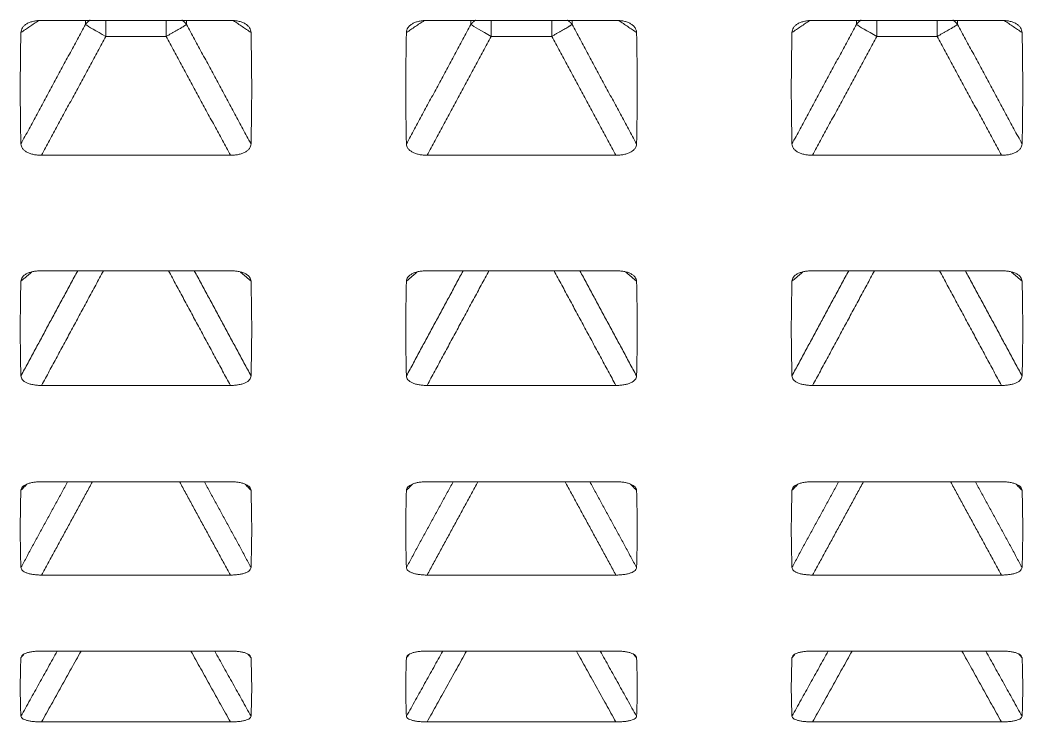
# Model space of a CAD drawing. Extents: x 2752 to 4118, y -1 to 999.
# Drawn here: x 3152.11 to 3156.272, y 508.528 to 511.441 of the extents above; entities that cross this region are included whole.
import ezdxf

# ---------------------------------------------------------------- set-up
doc = ezdxf.new("R2010")
doc.units = 0
doc.header["$LTSCALE"] = 10
doc.header["$MEASUREMENT"] = 0
doc.layers.add('1', color=7, linetype='CONTINUOUS')

msp = doc.modelspace()

# ---------------------------------------------------------------- linework, layer by layer
at = {"layer": '1', "color": 7, "linetype": 'Continuous', "lineweight": 18}
for centre in [(3152.4655, 511.3792), (3154.0655, 511.3792), (3155.6655, 511.3792)]:
    msp.add_ellipse(centre, major_axis=(0.088, -0.0475), ratio=0.052236, start_param=3.463527, end_param=4.741309, dxfattribs=at)
for points in [[(3152.1136, 511.389), (3152.1137, 511.3924), (3152.1142, 511.3958), (3152.1163, 511.4024), (3152.1178, 511.4057), (3152.1218, 511.412), (3152.1244, 511.4149), (3152.1305, 511.4205), (3152.1341, 511.4232), (3152.1421, 511.4279), (3152.1465, 511.4299), (3152.156, 511.4335), (3152.1611, 511.4349), (3152.1716, 511.4372), (3152.177, 511.4381), (3152.188, 511.4392), (3152.1936, 511.4394), (3152.1992, 511.4394)], [(3152.9828, 511.4394), (3152.9884, 511.4394), (3152.994, 511.4392), (3153.0049, 511.4381), (3153.0103, 511.4373), (3153.0209, 511.435), (3153.0259, 511.4335), (3153.0353, 511.43), (3153.0398, 511.428), (3153.0478, 511.4233), (3153.0514, 511.4207), (3153.0575, 511.4151), (3153.0601, 511.412), (3153.0642, 511.4057), (3153.0657, 511.4025), (3153.0678, 511.3958), (3153.0683, 511.3924), (3153.0684, 511.389)], [(3153.7136, 511.389), (3153.7137, 511.3924), (3153.7142, 511.3958), (3153.7163, 511.4024), (3153.7178, 511.4057), (3153.7218, 511.412), (3153.7244, 511.4149), (3153.7305, 511.4205), (3153.7341, 511.4232), (3153.7421, 511.4279), (3153.7465, 511.4299), (3153.756, 511.4335), (3153.7611, 511.4349), (3153.7716, 511.4372), (3153.777, 511.4381), (3153.788, 511.4392), (3153.7936, 511.4394), (3153.7992, 511.4394)], [(3154.5828, 511.4394), (3154.5884, 511.4394), (3154.594, 511.4392), (3154.6049, 511.4381), (3154.6103, 511.4373), (3154.6209, 511.435), (3154.6259, 511.4335), (3154.6353, 511.43), (3154.6398, 511.428), (3154.6478, 511.4233), (3154.6514, 511.4207), (3154.6575, 511.4151), (3154.6601, 511.412), (3154.6642, 511.4057), (3154.6657, 511.4025), (3154.6678, 511.3958), (3154.6683, 511.3924), (3154.6684, 511.389)], [(3155.3136, 511.389), (3155.3137, 511.3924), (3155.3142, 511.3958), (3155.3163, 511.4024), (3155.3178, 511.4057), (3155.3218, 511.412), (3155.3244, 511.4149), (3155.3305, 511.4205), (3155.3341, 511.4232), (3155.3421, 511.4279), (3155.3465, 511.4299), (3155.356, 511.4335), (3155.3611, 511.4349), (3155.3716, 511.4372), (3155.377, 511.4381), (3155.388, 511.4392), (3155.3936, 511.4394), (3155.3992, 511.4394)], [(3156.1828, 511.4394), (3156.1884, 511.4394), (3156.194, 511.4392), (3156.2049, 511.4381), (3156.2103, 511.4373), (3156.2209, 511.435), (3156.2259, 511.4335), (3156.2353, 511.43), (3156.2398, 511.428), (3156.2478, 511.4233), (3156.2514, 511.4207), (3156.2575, 511.4151), (3156.2601, 511.412), (3156.2642, 511.4057), (3156.2657, 511.4025), (3156.2678, 511.3958), (3156.2683, 511.3924), (3156.2684, 511.389)], [(3152.1992, 510.8798), (3152.1936, 510.8798), (3152.1881, 510.88), (3152.1771, 510.881), (3152.1717, 510.8818), (3152.1612, 510.8839), (3152.1562, 510.8852), (3152.1467, 510.8885), (3152.1422, 510.8904), (3152.1342, 510.8948), (3152.1307, 510.8972), (3152.1245, 510.9025), (3152.1219, 510.9053), (3152.1178, 510.9112), (3152.1163, 510.9142), (3152.1142, 510.9205), (3152.1137, 510.9237), (3152.1136, 510.9269)], [(3153.0684, 510.9269), (3153.0683, 510.9237), (3153.0678, 510.9205), (3153.0658, 510.9143), (3153.0643, 510.9112), (3153.0602, 510.9054), (3153.0577, 510.9026), (3153.0516, 510.8973), (3153.0479, 510.8949), (3153.0399, 510.8905), (3153.0355, 510.8886), (3153.026, 510.8853), (3153.0209, 510.8839), (3153.0105, 510.8818), (3153.005, 510.881), (3152.994, 510.88), (3152.9884, 510.8798), (3152.9828, 510.8798)], [(3153.7992, 510.8798), (3153.7936, 510.8798), (3153.7881, 510.88), (3153.7771, 510.881), (3153.7717, 510.8818), (3153.7612, 510.8839), (3153.7562, 510.8852), (3153.7467, 510.8885), (3153.7422, 510.8904), (3153.7342, 510.8948), (3153.7307, 510.8972), (3153.7245, 510.9025), (3153.7219, 510.9053), (3153.7178, 510.9112), (3153.7163, 510.9142), (3153.7142, 510.9205), (3153.7137, 510.9237), (3153.7136, 510.9269)], [(3154.6684, 510.9269), (3154.6683, 510.9237), (3154.6678, 510.9205), (3154.6658, 510.9143), (3154.6643, 510.9112), (3154.6602, 510.9054), (3154.6577, 510.9026), (3154.6516, 510.8973), (3154.6479, 510.8949), (3154.6399, 510.8905), (3154.6355, 510.8886), (3154.626, 510.8853), (3154.6209, 510.8839), (3154.6105, 510.8818), (3154.605, 510.881), (3154.594, 510.88), (3154.5884, 510.8798), (3154.5828, 510.8798)], [(3155.3992, 510.8798), (3155.3936, 510.8798), (3155.3881, 510.88), (3155.3771, 510.881), (3155.3717, 510.8818), (3155.3612, 510.8839), (3155.3562, 510.8852), (3155.3467, 510.8885), (3155.3422, 510.8904), (3155.3342, 510.8948), (3155.3307, 510.8972), (3155.3245, 510.9025), (3155.3219, 510.9053), (3155.3178, 510.9112), (3155.3163, 510.9142), (3155.3142, 510.9205), (3155.3137, 510.9237), (3155.3136, 510.9269)], [(3156.2684, 510.9269), (3156.2683, 510.9237), (3156.2678, 510.9205), (3156.2658, 510.9143), (3156.2643, 510.9112), (3156.2602, 510.9054), (3156.2577, 510.9026), (3156.2516, 510.8973), (3156.2479, 510.8949), (3156.2399, 510.8905), (3156.2355, 510.8886), (3156.226, 510.8853), (3156.2209, 510.8839), (3156.2105, 510.8818), (3156.205, 510.881), (3156.194, 510.88), (3156.1884, 510.8798), (3156.1828, 510.8798)], [(3152.1136, 510.3571), (3152.1137, 510.36), (3152.1142, 510.3629), (3152.1163, 510.3686), (3152.1178, 510.3714), (3152.1218, 510.3768), (3152.1244, 510.3793), (3152.1305, 510.3842), (3152.1341, 510.3864), (3152.1421, 510.3904), (3152.1465, 510.3922), (3152.156, 510.3953), (3152.1611, 510.3965), (3152.1716, 510.3985), (3152.177, 510.3992), (3152.188, 510.4001), (3152.1936, 510.4004), (3152.1992, 510.4004)], [(3152.9828, 510.4004), (3152.9884, 510.4004), (3152.994, 510.4001), (3153.0049, 510.3992), (3153.0103, 510.3985), (3153.0209, 510.3965), (3153.0259, 510.3953), (3153.0353, 510.3923), (3153.0398, 510.3905), (3153.0478, 510.3865), (3153.0514, 510.3843), (3153.0575, 510.3794), (3153.0601, 510.3768), (3153.0642, 510.3714), (3153.0657, 510.3686), (3153.0678, 510.3629), (3153.0683, 510.36), (3153.0684, 510.3571)], [(3153.7136, 510.3571), (3153.7137, 510.36), (3153.7142, 510.3629), (3153.7163, 510.3686), (3153.7178, 510.3714), (3153.7218, 510.3768), (3153.7244, 510.3793), (3153.7305, 510.3842), (3153.7341, 510.3864), (3153.7421, 510.3904), (3153.7465, 510.3922), (3153.756, 510.3953), (3153.7611, 510.3965), (3153.7716, 510.3985), (3153.777, 510.3992), (3153.788, 510.4001), (3153.7936, 510.4004), (3153.7992, 510.4004)], [(3154.5828, 510.4004), (3154.5884, 510.4004), (3154.594, 510.4001), (3154.6049, 510.3992), (3154.6103, 510.3985), (3154.6209, 510.3965), (3154.6259, 510.3953), (3154.6353, 510.3923), (3154.6398, 510.3905), (3154.6478, 510.3865), (3154.6514, 510.3843), (3154.6575, 510.3794), (3154.6601, 510.3768), (3154.6642, 510.3714), (3154.6657, 510.3686), (3154.6678, 510.3629), (3154.6683, 510.36), (3154.6684, 510.3571)], [(3155.3136, 510.3571), (3155.3137, 510.36), (3155.3142, 510.3629), (3155.3163, 510.3686), (3155.3178, 510.3714), (3155.3218, 510.3768), (3155.3244, 510.3793), (3155.3305, 510.3842), (3155.3341, 510.3864), (3155.3421, 510.3904), (3155.3465, 510.3922), (3155.356, 510.3953), (3155.3611, 510.3965), (3155.3716, 510.3985), (3155.377, 510.3992), (3155.388, 510.4001), (3155.3936, 510.4004), (3155.3992, 510.4004)], [(3156.1828, 510.4004), (3156.1884, 510.4004), (3156.194, 510.4001), (3156.2049, 510.3992), (3156.2103, 510.3985), (3156.2209, 510.3965), (3156.2259, 510.3953), (3156.2353, 510.3923), (3156.2398, 510.3905), (3156.2478, 510.3865), (3156.2514, 510.3843), (3156.2575, 510.3794), (3156.2601, 510.3768), (3156.2642, 510.3714), (3156.2657, 510.3686), (3156.2678, 510.3629), (3156.2683, 510.36), (3156.2684, 510.3571)], [(3152.1992, 509.9243), (3152.1936, 509.9243), (3152.1881, 509.9245), (3152.1771, 509.9253), (3152.1717, 509.926), (3152.1612, 509.9278), (3152.1562, 509.9289), (3152.1467, 509.9316), (3152.1422, 509.9333), (3152.1342, 509.9369), (3152.1307, 509.939), (3152.1245, 509.9434), (3152.1219, 509.9458), (3152.1178, 509.9507), (3152.1163, 509.9533), (3152.1142, 509.9586), (3152.1137, 509.9613), (3152.1136, 509.964)], [(3153.0684, 509.964), (3153.0683, 509.9613), (3153.0678, 509.9586), (3153.0658, 509.9534), (3153.0643, 509.9508), (3153.0602, 509.9458), (3153.0577, 509.9435), (3153.0516, 509.9391), (3153.0479, 509.937), (3153.0399, 509.9333), (3153.0355, 509.9317), (3153.026, 509.9289), (3153.0209, 509.9278), (3153.0105, 509.926), (3153.005, 509.9253), (3152.994, 509.9245), (3152.9884, 509.9243), (3152.9828, 509.9243)], [(3153.7992, 509.9243), (3153.7936, 509.9243), (3153.7881, 509.9245), (3153.7771, 509.9253), (3153.7717, 509.926), (3153.7612, 509.9278), (3153.7562, 509.9289), (3153.7467, 509.9316), (3153.7422, 509.9333), (3153.7342, 509.9369), (3153.7307, 509.939), (3153.7245, 509.9434), (3153.7219, 509.9458), (3153.7178, 509.9507), (3153.7163, 509.9533), (3153.7142, 509.9586), (3153.7137, 509.9613), (3153.7136, 509.964)], [(3154.6684, 509.964), (3154.6683, 509.9613), (3154.6678, 509.9586), (3154.6658, 509.9534), (3154.6643, 509.9508), (3154.6602, 509.9458), (3154.6577, 509.9435), (3154.6516, 509.9391), (3154.6479, 509.937), (3154.6399, 509.9333), (3154.6355, 509.9317), (3154.626, 509.9289), (3154.6209, 509.9278), (3154.6105, 509.926), (3154.605, 509.9253), (3154.594, 509.9245), (3154.5884, 509.9243), (3154.5828, 509.9243)], [(3155.3992, 509.9243), (3155.3936, 509.9243), (3155.3881, 509.9245), (3155.3771, 509.9253), (3155.3717, 509.926), (3155.3612, 509.9278), (3155.3562, 509.9289), (3155.3467, 509.9316), (3155.3422, 509.9333), (3155.3342, 509.9369), (3155.3307, 509.939), (3155.3245, 509.9434), (3155.3219, 509.9458), (3155.3178, 509.9507), (3155.3163, 509.9533), (3155.3142, 509.9586), (3155.3137, 509.9613), (3155.3136, 509.964)], [(3156.2684, 509.964), (3156.2683, 509.9613), (3156.2678, 509.9586), (3156.2658, 509.9534), (3156.2643, 509.9508), (3156.2602, 509.9458), (3156.2577, 509.9435), (3156.2516, 509.9391), (3156.2479, 509.937), (3156.2399, 509.9333), (3156.2355, 509.9317), (3156.226, 509.9289), (3156.2209, 509.9278), (3156.2105, 509.926), (3156.205, 509.9253), (3156.194, 509.9245), (3156.1884, 509.9243), (3156.1828, 509.9243)], [(3152.1136, 509.4891), (3152.1137, 509.4914), (3152.1142, 509.4938), (3152.1163, 509.4985), (3152.1178, 509.5008), (3152.1218, 509.5052), (3152.1244, 509.5073), (3152.1305, 509.5113), (3152.1341, 509.5132), (3152.1421, 509.5165), (3152.1465, 509.518), (3152.156, 509.5205), (3152.1611, 509.5215), (3152.1716, 509.5231), (3152.177, 509.5237), (3152.188, 509.5245), (3152.1936, 509.5247), (3152.1992, 509.5247)], [(3152.9828, 509.5247), (3152.9884, 509.5247), (3152.994, 509.5245), (3153.0049, 509.5237), (3153.0103, 509.5231), (3153.0209, 509.5215), (3153.0259, 509.5205), (3153.0353, 509.518), (3153.0398, 509.5165), (3153.0478, 509.5132), (3153.0514, 509.5114), (3153.0575, 509.5074), (3153.0601, 509.5053), (3153.0642, 509.5008), (3153.0657, 509.4985), (3153.0678, 509.4938), (3153.0683, 509.4914), (3153.0684, 509.4891)], [(3153.7136, 509.4891), (3153.7137, 509.4914), (3153.7142, 509.4938), (3153.7163, 509.4985), (3153.7178, 509.5008), (3153.7218, 509.5052), (3153.7244, 509.5073), (3153.7305, 509.5113), (3153.7341, 509.5132), (3153.7421, 509.5165), (3153.7465, 509.518), (3153.756, 509.5205), (3153.7611, 509.5215), (3153.7716, 509.5231), (3153.777, 509.5237), (3153.788, 509.5245), (3153.7936, 509.5247), (3153.7992, 509.5247)], [(3154.5828, 509.5247), (3154.5884, 509.5247), (3154.594, 509.5245), (3154.6049, 509.5237), (3154.6103, 509.5231), (3154.6209, 509.5215), (3154.6259, 509.5205), (3154.6353, 509.518), (3154.6398, 509.5165), (3154.6478, 509.5132), (3154.6514, 509.5114), (3154.6575, 509.5074), (3154.6601, 509.5053), (3154.6642, 509.5008), (3154.6657, 509.4985), (3154.6678, 509.4938), (3154.6683, 509.4914), (3154.6684, 509.4891)], [(3155.3136, 509.4891), (3155.3137, 509.4914), (3155.3142, 509.4938), (3155.3163, 509.4985), (3155.3178, 509.5008), (3155.3218, 509.5052), (3155.3244, 509.5073), (3155.3305, 509.5113), (3155.3341, 509.5132), (3155.3421, 509.5165), (3155.3465, 509.518), (3155.356, 509.5205), (3155.3611, 509.5215), (3155.3716, 509.5231), (3155.377, 509.5237), (3155.388, 509.5245), (3155.3936, 509.5247), (3155.3992, 509.5247)], [(3156.1828, 509.5247), (3156.1884, 509.5247), (3156.194, 509.5245), (3156.2049, 509.5237), (3156.2103, 509.5231), (3156.2209, 509.5215), (3156.2259, 509.5205), (3156.2353, 509.518), (3156.2398, 509.5165), (3156.2478, 509.5132), (3156.2514, 509.5114), (3156.2575, 509.5074), (3156.2601, 509.5053), (3156.2642, 509.5008), (3156.2657, 509.4985), (3156.2678, 509.4938), (3156.2683, 509.4914), (3156.2684, 509.4891)], [(3152.1992, 509.1374), (3152.1936, 509.1374), (3152.1881, 509.1376), (3152.1771, 509.1382), (3152.1717, 509.1388), (3152.1612, 509.1402), (3152.1562, 509.1411), (3152.1467, 509.1433), (3152.1422, 509.1446), (3152.1342, 509.1475), (3152.1307, 509.1492), (3152.1245, 509.1527), (3152.1219, 509.1546), (3152.1178, 509.1586), (3152.1163, 509.1607), (3152.1142, 509.1649), (3152.1137, 509.1671), (3152.1136, 509.1692)], [(3153.0684, 509.1692), (3153.0683, 509.1671), (3153.0678, 509.165), (3153.0658, 509.1608), (3153.0643, 509.1587), (3153.0602, 509.1547), (3153.0577, 509.1528), (3153.0516, 509.1493), (3153.0479, 509.1476), (3153.0399, 509.1446), (3153.0355, 509.1433), (3153.026, 509.1411), (3153.0209, 509.1402), (3153.0105, 509.1388), (3153.005, 509.1382), (3152.994, 509.1376), (3152.9884, 509.1374), (3152.9828, 509.1374)], [(3153.7992, 509.1374), (3153.7936, 509.1374), (3153.7881, 509.1376), (3153.7771, 509.1382), (3153.7717, 509.1388), (3153.7612, 509.1402), (3153.7562, 509.1411), (3153.7467, 509.1433), (3153.7422, 509.1446), (3153.7342, 509.1475), (3153.7307, 509.1492), (3153.7245, 509.1527), (3153.7219, 509.1546), (3153.7178, 509.1586), (3153.7163, 509.1607), (3153.7142, 509.1649), (3153.7137, 509.1671), (3153.7136, 509.1692)], [(3154.6684, 509.1692), (3154.6683, 509.1671), (3154.6678, 509.165), (3154.6658, 509.1608), (3154.6643, 509.1587), (3154.6602, 509.1547), (3154.6577, 509.1528), (3154.6516, 509.1493), (3154.6479, 509.1476), (3154.6399, 509.1446), (3154.6355, 509.1433), (3154.626, 509.1411), (3154.6209, 509.1402), (3154.6105, 509.1388), (3154.605, 509.1382), (3154.594, 509.1376), (3154.5884, 509.1374), (3154.5828, 509.1374)], [(3155.3992, 509.1374), (3155.3936, 509.1374), (3155.3881, 509.1376), (3155.3771, 509.1382), (3155.3717, 509.1388), (3155.3612, 509.1402), (3155.3562, 509.1411), (3155.3467, 509.1433), (3155.3422, 509.1446), (3155.3342, 509.1475), (3155.3307, 509.1492), (3155.3245, 509.1527), (3155.3219, 509.1546), (3155.3178, 509.1586), (3155.3163, 509.1607), (3155.3142, 509.1649), (3155.3137, 509.1671), (3155.3136, 509.1692)], [(3156.2684, 509.1692), (3156.2683, 509.1671), (3156.2678, 509.165), (3156.2658, 509.1608), (3156.2643, 509.1587), (3156.2602, 509.1547), (3156.2577, 509.1528), (3156.2516, 509.1493), (3156.2479, 509.1476), (3156.2399, 509.1446), (3156.2355, 509.1433), (3156.226, 509.1411), (3156.2209, 509.1402), (3156.2105, 509.1388), (3156.205, 509.1382), (3156.194, 509.1376), (3156.1884, 509.1374), (3156.1828, 509.1374)], [(3152.1136, 508.7944), (3152.1137, 508.7962), (3152.1142, 508.798), (3152.1163, 508.8016), (3152.1178, 508.8034), (3152.1218, 508.8069), (3152.1244, 508.8085), (3152.1305, 508.8116), (3152.1341, 508.813), (3152.1421, 508.8156), (3152.1465, 508.8167), (3152.156, 508.8187), (3152.1611, 508.8195), (3152.1716, 508.8207), (3152.177, 508.8212), (3152.188, 508.8218), (3152.1936, 508.8219), (3152.1992, 508.8219)], [(3152.9828, 508.8219), (3152.9884, 508.8219), (3152.994, 508.8218), (3153.0049, 508.8212), (3153.0103, 508.8208), (3153.0209, 508.8195), (3153.0259, 508.8187), (3153.0353, 508.8168), (3153.0398, 508.8156), (3153.0478, 508.8131), (3153.0514, 508.8117), (3153.0575, 508.8086), (3153.0601, 508.8069), (3153.0642, 508.8035), (3153.0657, 508.8017), (3153.0678, 508.798), (3153.0683, 508.7962), (3153.0684, 508.7944)], [(3153.7136, 508.7944), (3153.7137, 508.7962), (3153.7142, 508.798), (3153.7163, 508.8016), (3153.7178, 508.8034), (3153.7218, 508.8069), (3153.7244, 508.8085), (3153.7305, 508.8116), (3153.7341, 508.813), (3153.7421, 508.8156), (3153.7465, 508.8167), (3153.756, 508.8187), (3153.7611, 508.8195), (3153.7716, 508.8207), (3153.777, 508.8212), (3153.788, 508.8218), (3153.7936, 508.8219), (3153.7992, 508.8219)], [(3154.5828, 508.8219), (3154.5884, 508.8219), (3154.594, 508.8218), (3154.6049, 508.8212), (3154.6103, 508.8208), (3154.6209, 508.8195), (3154.6259, 508.8187), (3154.6353, 508.8168), (3154.6398, 508.8156), (3154.6478, 508.8131), (3154.6514, 508.8117), (3154.6575, 508.8086), (3154.6601, 508.8069), (3154.6642, 508.8035), (3154.6657, 508.8017), (3154.6678, 508.798), (3154.6683, 508.7962), (3154.6684, 508.7944)], [(3155.3136, 508.7944), (3155.3137, 508.7962), (3155.3142, 508.798), (3155.3163, 508.8016), (3155.3178, 508.8034), (3155.3218, 508.8069), (3155.3244, 508.8085), (3155.3305, 508.8116), (3155.3341, 508.813), (3155.3421, 508.8156), (3155.3465, 508.8167), (3155.356, 508.8187), (3155.3611, 508.8195), (3155.3716, 508.8207), (3155.377, 508.8212), (3155.388, 508.8218), (3155.3936, 508.8219), (3155.3992, 508.8219)], [(3156.1828, 508.8219), (3156.1884, 508.8219), (3156.194, 508.8218), (3156.2049, 508.8212), (3156.2103, 508.8208), (3156.2209, 508.8195), (3156.2259, 508.8187), (3156.2353, 508.8168), (3156.2398, 508.8156), (3156.2478, 508.8131), (3156.2514, 508.8117), (3156.2575, 508.8086), (3156.2601, 508.8069), (3156.2642, 508.8035), (3156.2657, 508.8017), (3156.2678, 508.798), (3156.2683, 508.7962), (3156.2684, 508.7944)], [(3152.1992, 508.5277), (3152.1936, 508.5277), (3152.1881, 508.5278), (3152.1771, 508.5283), (3152.1717, 508.5287), (3152.1612, 508.5298), (3152.1562, 508.5305), (3152.1467, 508.5321), (3152.1422, 508.5331), (3152.1342, 508.5352), (3152.1307, 508.5365), (3152.1245, 508.5391), (3152.1219, 508.5405), (3152.1178, 508.5435), (3152.1163, 508.545), (3152.1142, 508.5482), (3152.1137, 508.5498), (3152.1136, 508.5514)], [(3153.0684, 508.5514), (3153.0683, 508.5498), (3153.0678, 508.5482), (3153.0658, 508.5451), (3153.0643, 508.5435), (3153.0602, 508.5406), (3153.0577, 508.5392), (3153.0516, 508.5365), (3153.0479, 508.5353), (3153.0399, 508.5331), (3153.0355, 508.5321), (3153.026, 508.5305), (3153.0209, 508.5298), (3153.0105, 508.5287), (3153.005, 508.5283), (3152.994, 508.5278), (3152.9884, 508.5277), (3152.9828, 508.5277)], [(3153.7992, 508.5277), (3153.7936, 508.5277), (3153.7881, 508.5278), (3153.7771, 508.5283), (3153.7717, 508.5287), (3153.7612, 508.5298), (3153.7562, 508.5305), (3153.7467, 508.5321), (3153.7422, 508.5331), (3153.7342, 508.5352), (3153.7307, 508.5365), (3153.7245, 508.5391), (3153.7219, 508.5405), (3153.7178, 508.5435), (3153.7163, 508.545), (3153.7142, 508.5482), (3153.7137, 508.5498), (3153.7136, 508.5514)], [(3154.6684, 508.5514), (3154.6683, 508.5498), (3154.6678, 508.5482), (3154.6658, 508.5451), (3154.6643, 508.5435), (3154.6602, 508.5406), (3154.6577, 508.5392), (3154.6516, 508.5365), (3154.6479, 508.5353), (3154.6399, 508.5331), (3154.6355, 508.5321), (3154.626, 508.5305), (3154.6209, 508.5298), (3154.6105, 508.5287), (3154.605, 508.5283), (3154.594, 508.5278), (3154.5884, 508.5277), (3154.5828, 508.5277)], [(3155.3992, 508.5277), (3155.3936, 508.5277), (3155.3881, 508.5278), (3155.3771, 508.5283), (3155.3717, 508.5287), (3155.3612, 508.5298), (3155.3562, 508.5305), (3155.3467, 508.5321), (3155.3422, 508.5331), (3155.3342, 508.5352), (3155.3307, 508.5365), (3155.3245, 508.5391), (3155.3219, 508.5405), (3155.3178, 508.5435), (3155.3163, 508.545), (3155.3142, 508.5482), (3155.3137, 508.5498), (3155.3136, 508.5514)], [(3156.2684, 508.5514), (3156.2683, 508.5498), (3156.2678, 508.5482), (3156.2658, 508.5451), (3156.2643, 508.5435), (3156.2602, 508.5406), (3156.2577, 508.5392), (3156.2516, 508.5365), (3156.2479, 508.5353), (3156.2399, 508.5331), (3156.2355, 508.5321), (3156.226, 508.5305), (3156.2209, 508.5298), (3156.2105, 508.5287), (3156.205, 508.5283), (3156.194, 508.5278), (3156.1884, 508.5277), (3156.1828, 508.5277)]]:
    msp.add_open_spline(points, degree=3, knots=[0, 0, 0, 0, 0.125, 0.125, 0.25, 0.25, 0.375, 0.375, 0.5, 0.5, 0.625, 0.625, 0.75, 0.75, 0.875, 0.875, 1, 1, 1, 1], dxfattribs=at)
at = {"layer": '1', "color": 7, "linetype": 'Continuous', "lineweight": 13}
for points in [[(3152.1869, 511.4386), (3152.1136, 511.389)], [(3152.3813, 511.4228), (3152.1136, 510.9269)], [(3152.3813, 511.4228), (3152.3813, 511.4394)], [(3152.8008, 511.4394), (3152.8008, 511.4228)], [(3152.9957, 511.4382), (3153.0684, 511.389)], [(3153.7869, 511.4386), (3153.7136, 511.389)], [(3153.9813, 511.4228), (3153.7136, 510.9269)], [(3153.9813, 511.4228), (3153.9813, 511.4394)], [(3154.4008, 511.4394), (3154.4008, 511.4228)], [(3154.5957, 511.4382), (3154.6684, 511.389)], [(3155.3869, 511.4386), (3155.3136, 511.389)], [(3155.5813, 511.4228), (3155.3136, 510.9269)], [(3155.5813, 511.4228), (3155.5813, 511.4394)], [(3156.0008, 511.4394), (3156.0008, 511.4228)], [(3156.1957, 511.4382), (3156.2684, 511.389)], [(3152.4656, 511.3732), (3152.1992, 510.8798)], [(3152.7164, 511.3732), (3152.4656, 511.3732)], [(3154.0656, 511.3732), (3153.7992, 510.8798)], [(3154.3164, 511.3732), (3154.0656, 511.3732)], [(3155.6656, 511.3732), (3155.3992, 510.8798)], [(3155.9164, 511.3732), (3155.6656, 511.3732)], [(3152.349, 510.4004), (3152.1136, 509.964)], [(3152.1585, 510.3954), (3152.1136, 510.3571)], [(3152.456, 510.4004), (3152.1992, 509.9243)], [(3153.0243, 510.3947), (3153.0684, 510.3571)], [(3153.949, 510.4004), (3153.7136, 509.964)], [(3153.7585, 510.3954), (3153.7136, 510.3571)], [(3154.056, 510.4004), (3153.7992, 509.9243)], [(3154.6243, 510.3947), (3154.6684, 510.3571)], [(3155.549, 510.4004), (3155.3136, 509.964)], [(3155.3585, 510.3954), (3155.3136, 510.3571)], [(3155.656, 510.4004), (3155.3992, 509.9243)], [(3156.2243, 510.3947), (3156.2684, 510.3571)], [(3152.3073, 509.5247), (3152.1136, 509.1692)], [(3152.1385, 509.5144), (3152.1136, 509.4891)], [(3152.4103, 509.5247), (3152.1992, 509.1374)], [(3153.0434, 509.5146), (3153.0684, 509.4891)], [(3153.9073, 509.5247), (3153.7136, 509.1692)], [(3153.7385, 509.5144), (3153.7136, 509.4891)], [(3154.0103, 509.5247), (3153.7992, 509.1374)], [(3154.6434, 509.5146), (3154.6684, 509.4891)], [(3155.5073, 509.5247), (3155.3136, 509.1692)], [(3155.3385, 509.5144), (3155.3136, 509.4891)], [(3155.6103, 509.5247), (3155.3992, 509.1374)], [(3156.2434, 509.5146), (3156.2684, 509.4891)], [(3152.1251, 508.8079), (3152.1136, 508.7944)], [(3152.363, 508.8219), (3152.1992, 508.5277)], [(3153.0558, 508.8092), (3153.0684, 508.7944)], [(3153.7251, 508.8079), (3153.7136, 508.7944)], [(3153.963, 508.8219), (3153.7992, 508.5277)], [(3154.6558, 508.8092), (3154.6684, 508.7944)], [(3155.3251, 508.8079), (3155.3136, 508.7944)], [(3155.563, 508.8219), (3155.3992, 508.5277)], [(3156.2558, 508.8092), (3156.2684, 508.7944)]]:
    msp.add_open_spline(points, degree=1, dxfattribs=at)
at = {"layer": '1', "color": 7, "linetype": 'Continuous', "lineweight": 18}
for points, degree in [([(3152.9828, 511.4394), (3152.1992, 511.4394)], 1), ([(3152.8008, 511.4228), (3153.0684, 510.9269)], 1), ([(3154.5828, 511.4394), (3153.7992, 511.4394)], 1), ([(3154.4008, 511.4228), (3154.6684, 510.9269)], 1), ([(3156.1828, 511.4394), (3155.3992, 511.4394)], 1), ([(3156.0008, 511.4228), (3156.2684, 510.9269)], 1), ([(3152.1136, 511.389), (3152.1099, 511.2302), (3152.1099, 511.0761), (3152.1136, 510.9269)], 3), ([(3153.0684, 510.9269), (3153.0722, 511.0761), (3153.0722, 511.2302), (3153.0684, 511.389)], 3), ([(3153.7136, 511.389), (3153.7099, 511.2302), (3153.7099, 511.0761), (3153.7136, 510.9269)], 3), ([(3154.6684, 510.9269), (3154.6722, 511.0761), (3154.6722, 511.2302), (3154.6684, 511.389)], 3), ([(3155.3136, 511.389), (3155.3099, 511.2302), (3155.3099, 511.0761), (3155.3136, 510.9269)], 3), ([(3156.2684, 510.9269), (3156.2722, 511.0761), (3156.2722, 511.2302), (3156.2684, 511.389)], 3), ([(3152.7164, 511.3732), (3152.9828, 510.8798)], 1), ([(3154.3164, 511.3732), (3154.5828, 510.8798)], 1), ([(3155.9164, 511.3732), (3156.1828, 510.8798)], 1), ([(3152.1992, 510.8798), (3152.9828, 510.8798)], 1), ([(3153.7992, 510.8798), (3154.5828, 510.8798)], 1), ([(3155.3992, 510.8798), (3156.1828, 510.8798)], 1), ([(3152.9828, 510.4004), (3152.1992, 510.4004)], 1), ([(3152.726, 510.4004), (3152.9828, 509.9243)], 1), ([(3152.8331, 510.4004), (3153.0684, 509.964)], 1), ([(3154.5828, 510.4004), (3153.7992, 510.4004)], 1), ([(3154.326, 510.4004), (3154.5828, 509.9243)], 1), ([(3154.4331, 510.4004), (3154.6684, 509.964)], 1), ([(3156.1828, 510.4004), (3155.3992, 510.4004)], 1), ([(3155.926, 510.4004), (3156.1828, 509.9243)], 1), ([(3156.0331, 510.4004), (3156.2684, 509.964)], 1), ([(3152.1136, 510.3571), (3152.1099, 510.221), (3152.1099, 510.0899), (3152.1136, 509.964)], 3), ([(3153.0684, 509.964), (3153.0722, 510.0899), (3153.0722, 510.221), (3153.0684, 510.3571)], 3), ([(3153.7136, 510.3571), (3153.7099, 510.221), (3153.7099, 510.0899), (3153.7136, 509.964)], 3), ([(3154.6684, 509.964), (3154.6722, 510.0899), (3154.6722, 510.221), (3154.6684, 510.3571)], 3), ([(3155.3136, 510.3571), (3155.3099, 510.221), (3155.3099, 510.0899), (3155.3136, 509.964)], 3), ([(3156.2684, 509.964), (3156.2722, 510.0899), (3156.2722, 510.221), (3156.2684, 510.3571)], 3), ([(3152.1992, 509.9243), (3152.9828, 509.9243)], 1), ([(3153.7992, 509.9243), (3154.5828, 509.9243)], 1), ([(3155.3992, 509.9243), (3156.1828, 509.9243)], 1), ([(3152.9828, 509.5247), (3152.1992, 509.5247)], 1), ([(3152.7718, 509.5247), (3152.9828, 509.1374)], 1), ([(3152.8748, 509.5247), (3153.0684, 509.1692)], 1), ([(3154.5828, 509.5247), (3153.7992, 509.5247)], 1), ([(3154.3718, 509.5247), (3154.5828, 509.1374)], 1), ([(3154.4748, 509.5247), (3154.6684, 509.1692)], 1), ([(3156.1828, 509.5247), (3155.3992, 509.5247)], 1), ([(3155.9718, 509.5247), (3156.1828, 509.1374)], 1), ([(3156.0748, 509.5247), (3156.2684, 509.1692)], 1), ([(3152.1136, 509.4891), (3152.1099, 509.3771), (3152.1099, 509.2705), (3152.1136, 509.1692)], 3), ([(3153.0684, 509.1692), (3153.0722, 509.2705), (3153.0722, 509.3771), (3153.0684, 509.4891)], 3), ([(3153.7136, 509.4891), (3153.7099, 509.3771), (3153.7099, 509.2705), (3153.7136, 509.1692)], 3), ([(3154.6684, 509.1692), (3154.6722, 509.2705), (3154.6722, 509.3771), (3154.6684, 509.4891)], 3), ([(3155.3136, 509.4891), (3155.3099, 509.3771), (3155.3099, 509.2705), (3155.3136, 509.1692)], 3), ([(3156.2684, 509.1692), (3156.2722, 509.2705), (3156.2722, 509.3771), (3156.2684, 509.4891)], 3), ([(3152.1992, 509.1374), (3152.9828, 509.1374)], 1), ([(3153.7992, 509.1374), (3154.5828, 509.1374)], 1), ([(3155.3992, 509.1374), (3156.1828, 509.1374)], 1), ([(3152.2642, 508.8219), (3152.1136, 508.5514)], 1), ([(3152.9828, 508.8219), (3152.1992, 508.8219)], 1), ([(3152.819, 508.8219), (3152.9828, 508.5277)], 1), ([(3152.9178, 508.8219), (3153.0684, 508.5514)], 1), ([(3153.8642, 508.8219), (3153.7136, 508.5514)], 1), ([(3154.5828, 508.8219), (3153.7992, 508.8219)], 1), ([(3154.419, 508.8219), (3154.5828, 508.5277)], 1), ([(3154.5178, 508.8219), (3154.6684, 508.5514)], 1), ([(3155.4642, 508.8219), (3155.3136, 508.5514)], 1), ([(3156.1828, 508.8219), (3155.3992, 508.8219)], 1), ([(3156.019, 508.8219), (3156.1828, 508.5277)], 1), ([(3156.1178, 508.8219), (3156.2684, 508.5514)], 1), ([(3152.1136, 508.7944), (3152.1099, 508.7078), (3152.1099, 508.6268), (3152.1136, 508.5514)], 3), ([(3153.0684, 508.5514), (3153.0722, 508.6268), (3153.0722, 508.7078), (3153.0684, 508.7944)], 3), ([(3153.7136, 508.7944), (3153.7099, 508.7078), (3153.7099, 508.6268), (3153.7136, 508.5514)], 3), ([(3154.6684, 508.5514), (3154.6722, 508.6268), (3154.6722, 508.7078), (3154.6684, 508.7944)], 3), ([(3155.3136, 508.7944), (3155.3099, 508.7078), (3155.3099, 508.6268), (3155.3136, 508.5514)], 3), ([(3156.2684, 508.5514), (3156.2722, 508.6268), (3156.2722, 508.7078), (3156.2684, 508.7944)], 3), ([(3152.1992, 508.5277), (3152.9828, 508.5277)], 1), ([(3153.7992, 508.5277), (3154.5828, 508.5277)], 1), ([(3155.3992, 508.5277), (3156.1828, 508.5277)], 1)]:
    msp.add_open_spline(points, degree=degree, dxfattribs=at)
for points, weights in [([(3152.4006, 511.4407), (3152.3893, 511.4329), (3152.3813, 511.4228)], [0.948554547334, 0.963336040427, 1]), ([(3152.4656, 511.3732), (3152.4656, 511.411), (3152.4655, 511.4408)], [1, 0.911728751368, 0.950297458304]), ([(3152.7164, 511.3732), (3152.7165, 511.411), (3152.7165, 511.4408)], [1, 0.911727207589, 0.950298807411]), ([(3152.7814, 511.4407), (3152.7928, 511.4329), (3152.8008, 511.4228)], [0.948554547334, 0.963336040427, 1]), ([(3154.0006, 511.4407), (3153.9893, 511.4329), (3153.9813, 511.4228)], [0.948554547334, 0.963336040427, 1]), ([(3154.0656, 511.3732), (3154.0656, 511.411), (3154.0655, 511.4408)], [1, 0.911728751368, 0.950297458304]), ([(3154.3164, 511.3732), (3154.3165, 511.411), (3154.3165, 511.4408)], [1, 0.911727207589, 0.950298807411]), ([(3154.3814, 511.4407), (3154.3928, 511.4329), (3154.4008, 511.4228)], [0.948554547334, 0.963336040427, 1]), ([(3155.6006, 511.4407), (3155.5893, 511.4329), (3155.5813, 511.4228)], [0.948554547334, 0.963336040427, 1]), ([(3155.6656, 511.3732), (3155.6656, 511.411), (3155.6655, 511.4408)], [1, 0.911728751368, 0.950297458304]), ([(3155.9164, 511.3732), (3155.9165, 511.411), (3155.9165, 511.4408)], [1, 0.911727207589, 0.950298807411]), ([(3155.9814, 511.4407), (3155.9928, 511.4329), (3156.0008, 511.4228)], [0.948554547334, 0.963336040427, 1])]:
    msp.add_rational_spline(points, weights, degree=2, dxfattribs=at)
at = {"layer": '1', "color": 7, "linetype": 'Continuous', "lineweight": 13}
for points in [[(3152.8008, 511.4228), (3152.8008, 511.4228), (3152.7818, 511.4084), (3152.7165, 511.3732), (3152.7164, 511.3732)], [(3154.4008, 511.4228), (3154.4008, 511.4228), (3154.3818, 511.4084), (3154.3165, 511.3732), (3154.3164, 511.3732)], [(3156.0008, 511.4228), (3156.0008, 511.4228), (3155.9818, 511.4084), (3155.9165, 511.3732), (3155.9164, 511.3732)]]:
    msp.add_rational_spline(points, [1, 1, 0.80319630874, 1, 1], degree=2, knots=[0, 0, 0, 0.000617, 0.999383, 1, 1, 1], dxfattribs=at)

doc.saveas('drawing.dxf')
